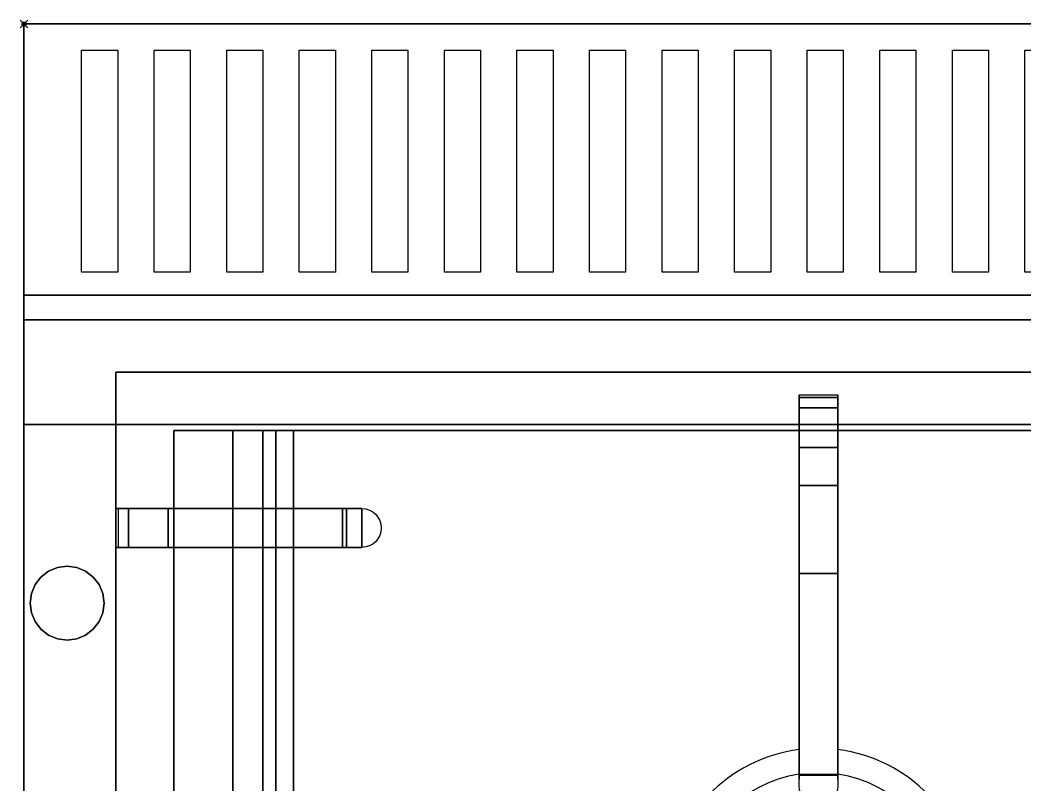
# Model space of a CAD drawing. Header units: millimetres. Extents: x -1 to 1223, y -741 to 23.
# Drawn here: x -1 to 257.9, y -196.1 to 1 of the extents above; entities that cross this region are included whole.
import ezdxf

# ---------------------------------------------------------------- set-up
doc = ezdxf.new("R2010")
doc.units = ezdxf.units.MM
doc.header["$PDMODE"] = 35
for name, color, linetype in [('PQ_200_2D', 1, 'Continuous'), ('PQ_200_3D', 1, 'Continuous'), ('PQ_204_2D', 7, 'Continuous'), ('PQ_204_3D', 7, 'Continuous'), ('PQ_INS_3D', 3, 'Continuous')]:
    doc.layers.add(name, color=color, linetype=linetype)

msp = doc.modelspace()

# ---------------------------------------------------------------- linework, layer by layer
at = {"layer": 'PQ_200_2D'}
msp.add_lwpolyline([(0, 0), (0, -730), (1200, -730), (1200, 0)], close=True, dxfattribs=at)
at = {"layer": 'PQ_200_3D'}
for points, invisible_edges in [([(0, -653.99, 812.4), (0, -727.47, 885.88), (0, -721.37, 900.61), (0, 0, 900.61)], 10), ([(0, 0, 900.61), (0, 0, 724.42), (0, -103.19, 724.42), (0, -653.99, 812.4)], 12), ([(0, 0, 900.61), (0, -19.93, 955.87), (0, 0, 957.79)], 1), ([(0, 0, 957.79), (136.3, -6.76, 957.66), (145.7, -6.76, 957.66), (300, 0, 957.79)], 7), ([(136.3, -6.76, 957.66), (0, 0, 957.79), (0, -4.98, 957.31)], 13), ([(154.99, -6.76, 957.66), (164.39, -6.76, 957.66), (300, 0, 957.79), (145.7, -6.76, 957.66)], 7), ([(173.68, -6.76, 957.66), (183.08, -6.76, 957.66), (300, 0, 957.79), (164.39, -6.76, 957.66)], 7), ([(192.38, -6.76, 957.66), (201.77, -6.76, 957.66), (300, 0, 957.79), (183.08, -6.76, 957.66)], 7), ([(300, 0, 957.79), (201.77, -6.76, 957.66), (211.07, -6.76, 957.66), (220.47, -6.76, 957.66)], 13), ([(229.76, -6.76, 957.66), (239.16, -6.76, 957.66), (300, 0, 957.79), (220.47, -6.76, 957.66)], 7), ([(248.45, -6.76, 957.66), (257.85, -6.76, 957.66), (300, 0, 957.79), (239.16, -6.76, 957.66)], 7), ([(267.15, -6.76, 957.66), (276.54, -6.76, 957.66), (300, 0, 957.79), (257.85, -6.76, 957.66)], 7), ([(0, -38.88, 949.4), (0, -19.93, 955.87), (0, 0, 900.61), (0, -55.83, 938.72)], 6), ([(0, -69.85, 914.9), (0, -69.85, 924.43), (0, -55.83, 938.72), (0, 0, 900.61)], 12), ([(0, -76.2, 900.61), (0, -76.2, 914.9), (0, -69.85, 914.9), (0, 0, 900.61)], 4), ([(70.92, -6.76, 957.66), (80.22, -6.76, 957.66), (0, -4.98, 957.31), (61.53, -6.76, 957.66)], 14), ([(0, -4.98, 957.31), (0, -6.23, 957.19), (33.54, -6.76, 957.66)], 14), ([(42.84, -6.76, 957.66), (52.23, -6.76, 957.66), (0, -4.98, 957.31), (33.54, -6.76, 957.66)], 7), ([(0, -4.98, 957.31), (52.23, -6.76, 957.66), (61.53, -6.76, 957.66)], 13), ([(127, -6.76, 957.66), (136.3, -6.76, 957.66), (0, -4.98, 957.31), (117.61, -6.76, 957.66)], 14), ([(89.62, -6.76, 957.66), (98.91, -6.76, 957.66), (0, -4.98, 957.31), (80.22, -6.76, 957.66)], 14), ([(108.31, -6.76, 957.66), (117.61, -6.76, 957.66), (0, -4.98, 957.31), (98.91, -6.76, 957.66)], 14), ([(14.85, -6.76, 957.66), (0, -6.23, 957.19), (0, -6.85, 957.13)], 13), ([(24.14, -6.76, 957.66), (33.54, -6.76, 957.66), (0, -6.23, 957.19), (14.85, -6.76, 957.66)], 7), ([(14.85, -7.42, 957.54), (14.85, -6.76, 957.66), (0, -6.85, 957.13)], 14), ([(0, -6.85, 957.13), (0, -7.48, 957.07), (14.85, -7.42, 957.54)], 14), ([(0, -7.48, 957.07), (14.85, -8.08, 957.42), (14.85, -7.42, 957.54)], 13), ([(14.85, -8.08, 957.42), (0, -7.48, 957.07), (0, -8.1, 957.01)], 13), ([(33.54, -27.82, 953.77), (33.54, -6.76, 957.66), (24.14, -6.76, 957.66), (24.14, -27.82, 953.77)], 10), ([(52.23, -27.82, 953.77), (52.23, -6.76, 957.66), (42.84, -6.76, 957.66), (42.84, -27.82, 953.77)], 10), ([(70.92, -27.82, 953.77), (70.92, -6.76, 957.66), (61.53, -6.76, 957.66), (61.53, -27.82, 953.77)], 10), ([(89.62, -27.82, 953.77), (89.62, -6.76, 957.66), (80.22, -6.76, 957.66), (80.22, -27.82, 953.77)], 10), ([(108.31, -27.82, 953.77), (108.31, -6.76, 957.66), (98.91, -6.76, 957.66), (98.91, -27.82, 953.77)], 10), ([(127, -27.82, 953.77), (127, -6.76, 957.66), (117.61, -6.76, 957.66), (117.61, -27.82, 953.77)], 10), ([(145.7, -27.82, 953.77), (145.7, -6.76, 957.66), (136.3, -6.76, 957.66), (136.3, -27.82, 953.77)], 10), ([(164.39, -27.82, 953.77), (164.39, -6.76, 957.66), (154.99, -6.76, 957.66), (154.99, -27.82, 953.77)], 10), ([(183.08, -27.82, 953.77), (183.08, -6.76, 957.66), (173.68, -6.76, 957.66), (173.68, -27.82, 953.77)], 10), ([(201.77, -27.82, 953.77), (201.77, -6.76, 957.66), (192.38, -6.76, 957.66), (192.38, -27.82, 953.77)], 10), ([(220.47, -27.82, 953.77), (220.47, -6.76, 957.66), (211.07, -6.76, 957.66), (211.07, -27.82, 953.77)], 10), ([(239.16, -27.82, 953.77), (239.16, -6.76, 957.66), (229.76, -6.76, 957.66), (229.76, -27.82, 953.77)], 10), ([(257.85, -27.82, 953.77), (257.85, -6.76, 957.66), (248.45, -6.76, 957.66), (248.45, -27.82, 953.77)], 10), ([(0, -8.1, 957.01), (14.85, -8.74, 957.3), (14.85, -8.08, 957.42)], 13), ([(14.85, -8.74, 957.3), (0, -8.1, 957.01), (0, -8.72, 956.95)], 13), ([(0, -9.34, 956.89), (14.85, -8.74, 957.3), (0, -8.72, 956.95)], 3), ([(14.85, -8.74, 957.3), (0, -9.34, 956.89), (14.85, -9.39, 957.17)], 3), ([(0, -9.34, 956.89), (0, -9.97, 956.83), (14.85, -9.39, 957.17)], 14), ([(0, -9.97, 956.83), (14.85, -10.05, 957.05), (14.85, -9.39, 957.17)], 13), ([(0, -10.59, 956.77), (14.85, -10.05, 957.05), (0, -9.97, 956.83)], 3), ([(14.85, -10.05, 957.05), (0, -10.59, 956.77), (14.85, -10.71, 956.93)], 3), ([(14.85, -10.71, 956.93), (0, -10.59, 956.77), (0, -11.21, 956.71)], 13), ([(0, -11.21, 956.71), (14.85, -11.37, 956.81), (14.85, -10.71, 956.93)], 13), ([(0, -11.84, 956.65), (14.85, -11.37, 956.81), (0, -11.21, 956.71)], 3), ([(14.85, -11.37, 956.81), (0, -11.84, 956.65), (14.85, -12.03, 956.69)], 3), ([(14.85, -12.03, 956.69), (0, -11.84, 956.65), (0, -12.46, 956.59)], 13), ([(0, -12.46, 956.59), (14.85, -12.68, 956.57), (14.85, -12.03, 956.69)], 13), ([(0, -13.08, 956.53), (14.85, -12.68, 956.57), (0, -12.46, 956.59)], 3), ([(14.85, -12.68, 956.57), (0, -13.08, 956.53), (14.85, -13.34, 956.44)], 3), ([(14.85, -13.34, 956.44), (0, -13.08, 956.53), (0, -13.7, 956.47)], 13), ([(0, -13.7, 956.47), (14.85, -14, 956.32), (14.85, -13.34, 956.44)], 13), ([(14.85, -14, 956.32), (0, -13.7, 956.47), (0, -14.33, 956.41)], 13), ([(0, -14.33, 956.41), (14.85, -14.66, 956.2), (14.85, -14, 956.32)], 13), ([(14.85, -14.66, 956.2), (0, -14.33, 956.41), (0, -14.95, 956.35)], 13), ([(0, -14.95, 956.35), (14.85, -15.32, 956.08), (14.85, -14.66, 956.2)], 13), ([(14.85, -15.32, 956.08), (0, -14.95, 956.35), (0, -15.57, 956.29)], 13), ([(0, -15.57, 956.29), (14.85, -15.98, 955.96), (14.85, -15.32, 956.08)], 13), ([(14.85, -15.98, 955.96), (0, -15.57, 956.29), (0, -16.2, 956.23)], 13), ([(0, -16.2, 956.23), (14.85, -16.63, 955.84), (14.85, -15.98, 955.96)], 13), ([(14.85, -16.63, 955.84), (0, -16.2, 956.23), (0, -16.82, 956.17)], 13), ([(0, -16.82, 956.17), (14.85, -17.29, 955.72), (14.85, -16.63, 955.84)], 13), ([(14.85, -17.29, 955.72), (0, -16.82, 956.17), (0, -17.44, 956.11)], 13), ([(14.85, -18.61, 955.47), (14.85, -17.29, 955.72), (0, -17.44, 956.11)], 14), ([(14.85, -18.61, 955.47), (0, -17.44, 956.11), (0, -18.69, 955.99)], 13), ([(14.85, -18.61, 955.47), (0, -18.69, 955.99), (0, -19.31, 955.93)], 13), ([(14.85, -18.61, 955.47), (0, -19.31, 955.93), (14.85, -19.27, 955.35)], 3), ([(0, -19.31, 955.93), (0, -19.93, 955.87), (14.85, -19.27, 955.35)], 14), ([(0, -19.93, 955.87), (14.85, -19.93, 955.23), (14.85, -19.27, 955.35)], 13), ([(14.85, -19.93, 955.23), (0, -19.93, 955.87), (0, -20.53, 955.67)], 13), ([(14.85, -19.93, 955.23), (0, -20.53, 955.67), (14.85, -20.58, 955.11)], 3), ([(0, -20.53, 955.67), (0, -21.12, 955.46), (14.85, -20.58, 955.11)], 14), ([(0, -21.12, 955.46), (14.85, -21.24, 954.99), (14.85, -20.58, 955.11)], 13), ([(0, -21.71, 955.26), (14.85, -21.24, 954.99), (0, -21.12, 955.46)], 3), ([(14.85, -21.24, 954.99), (0, -21.71, 955.26), (14.85, -21.9, 954.86)], 3), ([(14.85, -21.9, 954.86), (0, -21.71, 955.26), (0, -22.3, 955.06)], 13), ([(0, -22.3, 955.06), (14.85, -22.56, 954.74), (14.85, -21.9, 954.86)], 13), ([(14.85, -22.56, 954.74), (0, -22.3, 955.06), (0, -22.89, 954.86)], 13), ([(14.85, -22.56, 954.74), (0, -22.89, 954.86), (14.85, -23.22, 954.62)], 3), ([(0, -22.89, 954.86), (0, -23.49, 954.65), (14.85, -23.22, 954.62)], 14), ([(0, -23.49, 954.65), (14.85, -23.87, 954.5), (14.85, -23.22, 954.62)], 13), ([(14.85, -23.87, 954.5), (0, -23.49, 954.65), (0, -24.08, 954.45)], 13), ([(14.85, -24.53, 954.38), (14.85, -23.87, 954.5), (0, -24.08, 954.45)], 14), ([(14.85, -24.53, 954.38), (0, -24.08, 954.45), (0, -24.67, 954.25)], 13), ([(0, -24.67, 954.25), (14.85, -25.19, 954.26), (14.85, -24.53, 954.38)], 13), ([(14.85, -25.19, 954.26), (0, -24.67, 954.25), (0, -25.26, 954.05)], 13), ([(0, -25.26, 954.05), (14.85, -25.85, 954.13), (14.85, -25.19, 954.26)], 13), ([(14.85, -25.85, 954.13), (0, -25.26, 954.05), (0, -25.86, 953.85)], 13), ([(0, -25.86, 953.85), (14.85, -26.51, 954.01), (14.85, -25.85, 954.13)], 13), ([(14.85, -26.51, 954.01), (0, -25.86, 953.85), (0, -26.45, 953.64)], 13), ([(14.85, -27.17, 953.89), (14.85, -26.51, 954.01), (0, -26.45, 953.64)], 14), ([(0, -26.45, 953.64), (0, -27.04, 953.44), (14.85, -27.17, 953.89)], 14), ([(0, -27.04, 953.44), (14.85, -27.82, 953.77), (14.85, -27.17, 953.89)], 13), ([(14.85, -27.82, 953.77), (0, -27.04, 953.44), (0, -27.63, 953.24)], 13), ([(14.85, -27.82, 953.77), (0, -27.63, 953.24), (0, -28.22, 953.04)], 13), ([(14.85, -27.82, 953.77), (0, -28.22, 953.04), (14.85, -28.43, 953.49)], 3), ([(0, -28.82, 952.83), (14.85, -28.43, 953.49), (0, -28.22, 953.04)], 3), ([(14.85, -28.43, 953.49), (0, -28.82, 952.83), (14.85, -29.04, 953.21)], 3), ([(33.54, -47.27, 944.8), (33.54, -27.82, 953.77), (24.14, -27.82, 953.77), (24.14, -47.27, 944.8)], 10), ([(52.23, -47.27, 944.8), (52.23, -27.82, 953.77), (42.84, -27.82, 953.77), (42.84, -47.27, 944.8)], 10), ([(70.92, -47.27, 944.8), (70.92, -27.82, 953.77), (61.53, -27.82, 953.77), (61.53, -47.27, 944.8)], 10), ([(89.62, -47.27, 944.8), (89.62, -27.82, 953.77), (80.22, -27.82, 953.77), (80.22, -47.27, 944.8)], 10), ([(108.31, -47.27, 944.8), (108.31, -27.82, 953.77), (98.91, -27.82, 953.77), (98.91, -47.27, 944.8)], 10), ([(127, -47.27, 944.8), (127, -27.82, 953.77), (117.61, -27.82, 953.77), (117.61, -47.27, 944.8)], 10), ([(145.7, -47.27, 944.8), (145.7, -27.82, 953.77), (136.3, -27.82, 953.77), (136.3, -47.27, 944.8)], 10), ([(164.39, -47.27, 944.8), (164.39, -27.82, 953.77), (154.99, -27.82, 953.77), (154.99, -47.27, 944.8)], 10), ([(183.08, -47.27, 944.8), (183.08, -27.82, 953.77), (173.68, -27.82, 953.77), (173.68, -47.27, 944.8)], 10), ([(201.77, -47.27, 944.8), (201.77, -27.82, 953.77), (192.38, -27.82, 953.77), (192.38, -47.27, 944.8)], 10), ([(220.47, -47.27, 944.8), (220.47, -27.82, 953.77), (211.07, -27.82, 953.77), (211.07, -47.27, 944.8)], 10), ([(239.16, -47.27, 944.8), (239.16, -27.82, 953.77), (229.76, -27.82, 953.77), (229.76, -47.27, 944.8)], 10), ([(257.85, -47.27, 944.8), (257.85, -27.82, 953.77), (248.45, -27.82, 953.77), (248.45, -47.27, 944.8)], 10), ([(0, -28.82, 952.83), (0, -29.41, 952.63), (14.85, -29.04, 953.21)], 14), ([(0, -29.41, 952.63), (14.85, -29.65, 952.93), (14.85, -29.04, 953.21)], 13), ([(0, -30, 952.43), (14.85, -29.65, 952.93), (0, -29.41, 952.63)], 3), ([(14.85, -29.65, 952.93), (0, -30, 952.43), (14.85, -30.26, 952.65)], 3), ([(14.85, -30.26, 952.65), (0, -30, 952.43), (0, -30.59, 952.23)], 13), ([(0, -30.59, 952.23), (14.85, -30.86, 952.37), (14.85, -30.26, 952.65)], 13), ([(0, -31.19, 952.03), (14.85, -30.86, 952.37), (0, -30.59, 952.23)], 3), ([(14.85, -30.86, 952.37), (0, -31.19, 952.03), (14.85, -31.47, 952.09)], 3), ([(14.85, -31.47, 952.09), (0, -31.19, 952.03), (0, -31.78, 951.82)], 13), ([(0, -31.78, 951.82), (14.85, -32.08, 951.81), (14.85, -31.47, 952.09)], 13), ([(14.85, -32.08, 951.81), (0, -31.78, 951.82), (0, -32.37, 951.62)], 13), ([(0, -32.37, 951.62), (14.85, -32.69, 951.53), (14.85, -32.08, 951.81)], 13), ([(14.85, -32.69, 951.53), (0, -32.37, 951.62), (0, -32.96, 951.42)], 13), ([(14.85, -33.29, 951.25), (14.85, -32.69, 951.53), (0, -32.96, 951.42)], 14), ([(14.85, -33.29, 951.25), (0, -32.96, 951.42), (0, -33.55, 951.22)], 13), ([(14.85, -33.9, 950.97), (14.85, -33.29, 951.25), (0, -33.55, 951.22)], 14), ([(14.85, -33.9, 950.97), (0, -33.55, 951.22), (0, -34.15, 951.01)], 13), ([(0, -34.15, 951.01), (14.85, -34.51, 950.69), (14.85, -33.9, 950.97)], 13), ([(14.85, -34.51, 950.69), (0, -34.15, 951.01), (0, -34.74, 950.81)], 13), ([(0, -34.74, 950.81), (14.85, -35.12, 950.41), (14.85, -34.51, 950.69)], 13), ([(14.85, -35.12, 950.41), (0, -34.74, 950.81), (0, -35.33, 950.61)], 13), ([(0, -35.33, 950.61), (14.85, -36.33, 949.85), (14.85, -35.12, 950.41)], 13), ([(14.85, -36.33, 949.85), (0, -35.33, 950.61), (0, -36.52, 950.21)], 13), ([(0, -37.7, 949.8), (14.85, -36.33, 949.85), (0, -36.52, 950.21)], 3), ([(14.85, -36.33, 949.85), (0, -37.7, 949.8), (14.85, -37.55, 949.29)], 3), ([(14.85, -37.55, 949.29), (0, -37.7, 949.8), (0, -38.29, 949.6)], 13), ([(14.85, -37.55, 949.29), (0, -38.29, 949.6), (14.85, -38.16, 949)], 3), ([(0, -38.29, 949.6), (0, -38.88, 949.4), (14.85, -38.16, 949)], 14), ([(0, -38.88, 949.4), (14.85, -38.77, 948.72), (14.85, -38.16, 949)], 13), ([(0, -39.41, 949.06), (14.85, -38.77, 948.72), (0, -38.88, 949.4)], 3), ([(14.85, -38.77, 948.72), (0, -39.41, 949.06), (14.85, -39.37, 948.44)], 3), ([(0, -39.94, 948.73), (14.85, -39.98, 948.16), (14.85, -39.37, 948.44)], 13), ([(14.85, -39.37, 948.44), (0, -39.41, 949.06), (0, -39.94, 948.73)], 13), ([(14.85, -39.98, 948.16), (0, -39.94, 948.73), (0, -40.47, 948.4)], 13), ([(14.85, -40.59, 947.88), (14.85, -39.98, 948.16), (0, -40.47, 948.4)], 14), ([(0, -41, 948.06), (14.85, -40.59, 947.88), (0, -40.47, 948.4)], 3), ([(0, -41, 948.06), (14.85, -41.2, 947.6), (14.85, -40.59, 947.88)], 13), ([(14.85, -41.2, 947.6), (0, -41, 948.06), (0, -41.53, 947.73)], 13), ([(0, -41.53, 947.73), (14.85, -41.8, 947.32), (14.85, -41.2, 947.6)], 13), ([(14.85, -41.8, 947.32), (0, -41.53, 947.73), (0, -42.06, 947.4)], 13), ([(0, -42.06, 947.4), (14.85, -42.41, 947.04), (14.85, -41.8, 947.32)], 13), ([(14.85, -42.41, 947.04), (0, -42.06, 947.4), (0, -42.59, 947.06)], 13), ([(14.85, -43.02, 946.76), (14.85, -42.41, 947.04), (0, -42.59, 947.06)], 14), ([(0, -42.59, 947.06), (0, -43.12, 946.73), (14.85, -43.02, 946.76)], 14), ([(0, -43.12, 946.73), (14.85, -43.63, 946.48), (14.85, -43.02, 946.76)], 13), ([(14.85, -43.63, 946.48), (0, -43.12, 946.73), (0, -43.65, 946.4)], 13), ([(0, -43.65, 946.4), (14.85, -44.24, 946.2), (14.85, -43.63, 946.48)], 13), ([(14.85, -44.24, 946.2), (0, -43.65, 946.4), (0, -44.18, 946.06)], 13), ([(0, -44.18, 946.06), (14.85, -44.84, 945.92), (14.85, -44.24, 946.2)], 13), ([(14.85, -44.84, 945.92), (0, -44.18, 946.06), (0, -44.71, 945.73)], 13), ([(14.85, -44.84, 945.92), (0, -44.71, 945.73), (0, -45.24, 945.39)], 13), ([(0, -45.24, 945.39), (14.85, -45.45, 945.64), (14.85, -44.84, 945.92)], 13), ([(0, -45.77, 945.06), (14.85, -45.45, 945.64), (0, -45.24, 945.39)], 3), ([(14.85, -45.45, 945.64), (0, -45.77, 945.06), (14.85, -46.06, 945.36)], 3), ([(14.85, -46.06, 945.36), (0, -45.77, 945.06), (0, -46.3, 944.73)], 13), ([(0, -46.3, 944.73), (14.85, -46.67, 945.08), (14.85, -46.06, 945.36)], 13), ([(0, -46.83, 944.39), (14.85, -46.67, 945.08), (0, -46.3, 944.73)], 3), ([(14.85, -46.67, 945.08), (0, -46.83, 944.39), (14.85, -47.27, 944.8)], 3), ([(14.85, -47.27, 944.8), (0, -46.83, 944.39), (0, -47.36, 944.06)], 13), ([(14.85, -47.79, 944.38), (14.85, -47.27, 944.8), (0, -47.36, 944.06)], 14), ([(0, -47.89, 943.73), (14.85, -47.79, 944.38), (0, -47.36, 944.06)], 3), ([(14.85, -47.79, 944.38), (0, -47.89, 943.73), (14.85, -48.31, 943.96)], 3), ([(14.85, -48.31, 943.96), (0, -47.89, 943.73), (0, -48.42, 943.39)], 13), ([(0, -48.42, 943.39), (14.85, -48.83, 943.54), (14.85, -48.31, 943.96)], 13), ([(0, -48.95, 943.06), (14.85, -48.83, 943.54), (0, -48.42, 943.39)], 3), ([(14.85, -48.83, 943.54), (0, -48.95, 943.06), (14.85, -49.35, 943.11)], 3), ([(14.85, -49.35, 943.11), (0, -48.95, 943.06), (0, -49.48, 942.73)], 13), ([(33.54, -63.91, 931.31), (33.54, -47.27, 944.8), (24.14, -47.27, 944.8), (24.14, -63.91, 931.31)], 10), ([(52.23, -63.91, 931.31), (52.23, -47.27, 944.8), (42.84, -47.27, 944.8), (42.84, -63.91, 931.31)], 10), ([(70.92, -63.91, 931.31), (70.92, -47.27, 944.8), (61.53, -47.27, 944.8), (61.53, -63.91, 931.31)], 10), ([(89.62, -63.91, 931.31), (89.62, -47.27, 944.8), (80.22, -47.27, 944.8), (80.22, -63.91, 931.31)], 10), ([(108.31, -63.91, 931.31), (108.31, -47.27, 944.8), (98.91, -47.27, 944.8), (98.91, -63.91, 931.31)], 10), ([(127, -63.91, 931.31), (127, -47.27, 944.8), (117.61, -47.27, 944.8), (117.61, -63.91, 931.31)], 10), ([(145.7, -63.91, 931.31), (145.7, -47.27, 944.8), (136.3, -47.27, 944.8), (136.3, -63.91, 931.31)], 10), ([(164.39, -63.91, 931.31), (164.39, -47.27, 944.8), (154.99, -47.27, 944.8), (154.99, -63.91, 931.31)], 10), ([(183.08, -63.91, 931.31), (183.08, -47.27, 944.8), (173.68, -47.27, 944.8), (173.68, -63.91, 931.31)], 10), ([(201.77, -63.91, 931.31), (201.77, -47.27, 944.8), (192.38, -47.27, 944.8), (192.38, -63.91, 931.31)], 10), ([(220.47, -63.91, 931.31), (220.47, -47.27, 944.8), (211.07, -47.27, 944.8), (211.07, -63.91, 931.31)], 10), ([(239.16, -63.91, 931.31), (239.16, -47.27, 944.8), (229.76, -47.27, 944.8), (229.76, -63.91, 931.31)], 10), ([(257.85, -63.91, 931.31), (257.85, -47.27, 944.8), (248.45, -47.27, 944.8), (248.45, -63.91, 931.31)], 10), ([(0, -49.48, 942.73), (14.85, -49.87, 942.69), (14.85, -49.35, 943.11)], 13), ([(14.85, -49.87, 942.69), (0, -49.48, 942.73), (0, -50, 942.39)], 13), ([(0, -50, 942.39), (14.85, -50.39, 942.27), (14.85, -49.87, 942.69)], 13), ([(14.85, -50.39, 942.27), (0, -50, 942.39), (0, -50.53, 942.06)], 13), ([(0, -50.53, 942.06), (14.85, -50.91, 941.85), (14.85, -50.39, 942.27)], 13), ([(14.85, -50.91, 941.85), (0, -50.53, 942.06), (0, -51.06, 941.73)], 13), ([(0, -51.06, 941.73), (14.85, -51.43, 941.43), (14.85, -50.91, 941.85)], 13), ([(14.85, -51.43, 941.43), (0, -51.06, 941.73), (0, -51.59, 941.39)], 13), ([(0, -51.59, 941.39), (14.85, -51.95, 941.01), (14.85, -51.43, 941.43)], 13), ([(14.85, -51.95, 941.01), (0, -51.59, 941.39), (0, -52.12, 941.06)], 13), ([(0, -52.12, 941.06), (14.85, -52.47, 940.58), (14.85, -51.95, 941.01)], 13), ([(14.85, -52.47, 940.58), (0, -52.12, 941.06), (0, -52.65, 940.72)], 13), ([(0, -53.71, 940.06), (14.85, -52.47, 940.58), (0, -52.65, 940.72)], 3), ([(14.85, -52.47, 940.58), (0, -53.71, 940.06), (14.85, -53.51, 939.74)], 3), ([(14.85, -53.51, 939.74), (0, -54.24, 939.72), (14.85, -54.03, 939.32)], 3), ([(0, -54.24, 939.72), (14.85, -53.51, 939.74), (0, -53.71, 940.06)], 3), ([(0, -54.24, 939.72), (0, -54.77, 939.39), (14.85, -54.03, 939.32)], 14), ([(0, -54.77, 939.39), (14.85, -54.55, 938.9), (14.85, -54.03, 939.32)], 13), ([(14.85, -54.55, 938.9), (0, -54.77, 939.39), (0, -55.3, 939.06)], 13), ([(14.85, -54.55, 938.9), (0, -55.3, 939.06), (14.85, -55.07, 938.48)], 3), ([(0, -55.83, 938.72), (14.85, -55.07, 938.48), (0, -55.3, 939.06)], 3), ([(0, -55.83, 938.72), (14.85, -55.59, 938.05), (14.85, -55.07, 938.48)], 13), ([(14.85, -55.59, 938.05), (0, -56.27, 938.28), (14.85, -56.11, 937.63)], 3), ([(14.85, -55.59, 938.05), (0, -55.83, 938.72), (0, -56.27, 938.28)], 13), ([(0, -56.71, 937.83), (14.85, -56.63, 937.21), (14.85, -56.11, 937.63)], 13), ([(0, -56.71, 937.83), (14.85, -56.11, 937.63), (0, -56.27, 938.28)], 3), ([(14.85, -57.15, 936.79), (14.85, -56.63, 937.21), (0, -57.14, 937.38)], 14), ([(14.85, -56.63, 937.21), (0, -56.71, 937.83), (0, -57.14, 937.38)], 13), ([(14.85, -57.15, 936.79), (0, -57.14, 937.38), (0, -57.58, 936.94)], 13), ([(0, -57.58, 936.94), (14.85, -57.67, 936.37), (14.85, -57.15, 936.79)], 13), ([(14.85, -57.67, 936.37), (0, -57.58, 936.94), (0, -58.02, 936.49)], 13), ([(0, -58.02, 936.49), (14.85, -58.19, 935.95), (14.85, -57.67, 936.37)], 13), ([(14.85, -58.19, 935.95), (0, -58.02, 936.49), (0, -58.46, 936.04)], 13), ([(0, -58.46, 936.04), (14.85, -58.71, 935.52), (14.85, -58.19, 935.95)], 13), ([(14.85, -58.71, 935.52), (0, -58.46, 936.04), (0, -58.9, 935.6)], 13), ([(14.85, -59.23, 935.1), (14.85, -58.71, 935.52), (0, -58.9, 935.6)], 14), ([(0, -58.9, 935.6), (0, -59.33, 935.15), (14.85, -59.23, 935.1)], 14), ([(0, -59.33, 935.15), (14.85, -59.75, 934.68), (14.85, -59.23, 935.1)], 13), ([(14.85, -59.75, 934.68), (0, -59.33, 935.15), (0, -59.77, 934.7)], 13), ([(14.85, -60.27, 934.26), (14.85, -59.75, 934.68), (0, -59.77, 934.7)], 14), ([(0, -59.77, 934.7), (0, -60.21, 934.26), (14.85, -60.27, 934.26)], 14), ([(0, -60.65, 933.81), (14.85, -60.27, 934.26), (0, -60.21, 934.26)], 3), ([(14.85, -60.27, 934.26), (0, -60.65, 933.81), (14.85, -60.79, 933.84)], 3), ([(0, -60.65, 933.81), (0, -61.09, 933.36), (14.85, -60.79, 933.84)], 14), ([(0, -61.09, 933.36), (14.85, -61.31, 933.42), (14.85, -60.79, 933.84)], 13), ([(0, -61.53, 932.91), (14.85, -61.31, 933.42), (0, -61.09, 933.36)], 3), ([(14.85, -61.31, 933.42), (0, -61.53, 932.91), (14.85, -61.83, 933)], 3), ([(14.85, -61.83, 933), (0, -61.53, 932.91), (0, -61.96, 932.47)], 13), ([(14.85, -62.35, 932.57), (14.85, -61.83, 933), (0, -61.96, 932.47)], 14), ([(0, -62.4, 932.02), (14.85, -62.35, 932.57), (0, -61.96, 932.47)], 3), ([(14.85, -62.35, 932.57), (0, -62.4, 932.02), (14.85, -62.87, 932.15)], 3), ([(0, -62.84, 931.57), (14.85, -62.87, 932.15), (0, -62.4, 932.02)], 3), ([(0, -63.28, 931.13), (14.85, -63.39, 931.73), (0, -62.84, 931.57)], 3), ([(0, -62.84, 931.57), (14.85, -63.39, 931.73), (14.85, -62.87, 932.15)], 13), ([(14.85, -63.39, 931.73), (0, -63.28, 931.13), (14.85, -63.91, 931.31)], 3), ([(14.85, -63.91, 931.31), (0, -63.28, 931.13), (0, -63.72, 930.68)], 13), ([(0, -63.72, 930.68), (0, -64.59, 929.79), (24.14, -63.91, 931.31)], 14), ([(14.85, -63.91, 931.31), (0, -63.72, 930.68), (24.14, -63.91, 931.31)], 3), ([(98.91, -63.91, 931.31), (0, -64.59, 929.79), (0, -66.34, 928)], 13), ([(0, -66.34, 928), (211.07, -63.91, 931.31), (201.77, -63.91, 931.31), (192.38, -63.91, 931.31)], 13), ([(0, -66.34, 928), (192.38, -63.91, 931.31), (183.08, -63.91, 931.31), (173.68, -63.91, 931.31)], 13), ([(0, -66.34, 928), (173.68, -63.91, 931.31), (164.39, -63.91, 931.31), (154.99, -63.91, 931.31)], 13), ([(0, -69.85, 924.43), (267.15, -63.91, 931.31), (257.85, -63.91, 931.31), (248.45, -63.91, 931.31)], 13), ([(220.47, -63.91, 931.31), (211.07, -63.91, 931.31), (0, -66.34, 928), (229.76, -63.91, 931.31)], 7), ([(0, -66.34, 928), (239.16, -63.91, 931.31), (229.76, -63.91, 931.31)], 15), ([(0, -69.85, 924.43), (248.45, -63.91, 931.31), (239.16, -63.91, 931.31)], 13), ([(276.54, -63.91, 931.31), (267.15, -63.91, 931.31), (0, -69.85, 924.43), (285.84, -63.91, 931.31)], 7), ([(0, -66.34, 928), (154.99, -63.91, 931.31), (145.7, -63.91, 931.31), (136.3, -63.91, 931.31)], 13), ([(0, -64.59, 929.79), (61.53, -63.91, 931.31), (52.23, -63.91, 931.31), (42.84, -63.91, 931.31)], 13), ([(0, -69.85, 924.43), (239.16, -63.91, 931.31), (0, -66.34, 928)], 3), ([(33.54, -63.91, 931.31), (24.14, -63.91, 931.31), (0, -64.59, 929.79), (42.84, -63.91, 931.31)], 7), ([(70.92, -63.91, 931.31), (61.53, -63.91, 931.31), (0, -64.59, 929.79), (80.22, -63.91, 931.31)], 7), ([(117.61, -63.91, 931.31), (108.31, -63.91, 931.31), (0, -66.34, 928), (127, -63.91, 931.31)], 14), ([(98.91, -63.91, 931.31), (0, -66.34, 928), (108.31, -63.91, 931.31)], 15), ([(89.62, -63.91, 931.31), (80.22, -63.91, 931.31), (0, -64.59, 929.79), (98.91, -63.91, 931.31)], 7), ([(0, -66.34, 928), (136.3, -63.91, 931.31), (127, -63.91, 931.31)], 13), ([(304.53, -63.91, 931.31), (0, -69.85, 924.43), (600, -69.85, 924.43), (313.93, -63.91, 931.31)], 13), ([(295.24, -63.91, 931.31), (285.84, -63.91, 931.31), (0, -69.85, 924.43), (304.53, -63.91, 931.31)], 7), ([(0, -652.32, 662.24), (0, -653.99, 812.4), (0, -103.19, 724.42), (0, -652.22, 661.47)], 7), ([(0, -103.19, 649.81), (0, -652.22, 649.81), (0, -652.22, 661.47), (0, -103.19, 724.42)], 4)]:
    msp.add_3dface(points, dxfattribs=dict(at, invisible_edges=invisible_edges))
for points in [[(1200, -721.37, 900.61), (1200, 0, 900.61), (0, 0, 900.61), (0, -721.37, 900.61)], [(0, 0, 724.42), (1200, 0, 724.42), (1200, -103.19, 724.42), (0, -103.19, 724.42)], [(1200, 0, 900.61), (1200, 0, 724.42), (0, 0, 724.42), (0, 0, 900.61)], [(1200, 0, 900.61), (0, 0, 900.61), (0, 0, 957.79), (1200, 0, 957.79)], [(1200, -76.2, 900.61), (0, -76.2, 900.61), (0, 0, 900.61), (1200, 0, 900.61)], [(1200, -69.85, 924.43), (0, -69.85, 924.43), (0, -69.85, 914.9), (1200, -69.85, 914.9)], [(1200, -76.2, 914.9), (1200, -69.85, 914.9), (0, -69.85, 914.9), (0, -76.2, 914.9)], [(1200, -76.2, 914.9), (0, -76.2, 914.9), (0, -76.2, 900.61), (1200, -76.2, 900.61)], [(0, -103.19, 649.81), (1200, -103.19, 649.81), (1200, -652.22, 649.81), (0, -652.22, 649.81)], [(0, -103.19, 724.42), (1200, -103.19, 724.42), (1200, -103.19, 649.81), (0, -103.19, 649.81)]]:
    msp.add_3dface(points, dxfattribs=at)
at = {"layer": 'PQ_204_2D'}
for p, q in [((1200, -69.85), (0, -69.85)), ((0, -76.2), (1200, -76.2)), ((69.44, -104.7), (69.44, -124.85)), ((38.64, -222.35), (38.64, -134.85)), ((69.44, -134.85), (69.44, -222.35))]:
    msp.add_line(p, q, dxfattribs=at)
for points in [[(24.14, -6.76), (24.14, -63.91), (14.85, -63.91), (14.85, -6.76)], [(42.84, -6.76), (42.84, -63.91), (33.54, -63.91), (33.54, -6.76)], [(61.53, -6.76), (61.53, -63.91), (52.23, -63.91), (52.23, -6.76)], [(80.22, -6.76), (80.22, -63.91), (70.92, -63.91), (70.92, -6.76)], [(98.91, -6.76), (98.91, -63.91), (89.62, -63.91), (89.62, -6.76)], [(117.61, -6.76), (117.61, -63.91), (108.31, -63.91), (108.31, -6.76)], [(136.3, -6.76), (136.3, -63.91), (127, -63.91), (127, -6.76)], [(154.99, -6.76), (154.99, -63.91), (145.7, -63.91), (145.7, -6.76)], [(173.68, -6.76), (173.68, -63.91), (164.39, -63.91), (164.39, -6.76)], [(192.38, -6.76), (192.38, -63.91), (183.08, -63.91), (183.08, -6.76)], [(211.07, -6.76), (211.07, -63.91), (201.77, -63.91), (201.77, -6.76)], [(229.76, -6.76), (229.76, -63.91), (220.47, -63.91), (220.47, -6.76)], [(248.45, -6.76), (248.45, -63.91), (239.16, -63.91), (239.16, -6.76)], [(23.64, -364.05), (23.64, -89.7), (385.77, -89.7), (385.77, -364.05)]]:
    msp.add_lwpolyline(points, close=True, dxfattribs=at)
msp.add_lwpolyline([(209.7, -95.57), (209.7, -196.29, -1), (199.7, -196.29), (199.7, -95.57)], format="xyb", close=True, dxfattribs=at)
for points in [[(38.64, -124.85), (38.64, -104.7), (199.7, -104.7)], [(209.7, -104.7), (370.77, -104.7), (370.77, -124.85)]]:
    msp.add_lwpolyline(points, dxfattribs=at)
msp.add_lwpolyline([(23.64, -124.85), (87.05, -124.85, -1), (87.05, -134.85), (23.64, -134.85)], format="xyb", dxfattribs=at)
for radius, start, end in [(39.38, 97.2954, 174.6402), (39.38, 5.3598, 82.7046), (33.13, 98.6816, 173.625), (33.13, 6.375, 81.3184)]:
    msp.add_arc((204.7, -226.03), radius, start, end, dxfattribs=at)
at = {"layer": 'PQ_204_3D'}
for points, invisible_edges in [([(23.64, -364.05, 905.64), (38.64, -349.05, 905.64), (38.64, -104.7, 905.64), (23.64, -89.7, 905.64)], 5), ([(23.64, -89.7, 905.64), (38.64, -104.7, 905.64), (370.77, -104.7, 905.64), (385.77, -89.7, 905.64)], 5), ([(199.7, -95.58, 913.7), (199.7, -96.2, 905.64), (199.7, -118.91, 905.64), (199.7, -122.86, 911.68)], 8), ([(199.7, -96.49, 921.73), (199.7, -95.58, 913.7), (199.7, -122.86, 911.68), (199.7, -109.1, 934.21)], 14), ([(199.7, -95.58, 913.7), (209.7, -95.58, 913.7), (209.7, -96.2, 905.64), (199.7, -96.2, 905.64)], 1), ([(209.7, -95.58, 913.7), (199.7, -95.58, 913.7), (199.7, -96.49, 921.73), (209.7, -96.49, 921.73)], 5), ([(209.7, -95.58, 913.7), (209.7, -96.49, 921.73), (209.7, -122.86, 911.68), (209.7, -118.91, 905.64)], 10), ([(209.7, -96.2, 905.64), (209.7, -95.58, 913.7), (209.7, -118.91, 905.64)], 2), ([(199.7, -109.1, 934.21), (199.7, -98.89, 929.45), (199.7, -96.49, 921.73)], 12), ([(199.7, -98.89, 929.45), (209.7, -98.89, 929.45), (209.7, -96.49, 921.73), (199.7, -96.49, 921.73)], 4), ([(209.7, -96.49, 921.73), (209.7, -98.89, 929.45), (209.7, -109.1, 934.21), (209.7, -122.86, 911.68)], 12), ([(38.64, -104.7, 900.64), (38.64, -104.7, 905.64), (53.79, -104.7, 905.64), (61.51, -104.7, 903.57)], 12), ([(38.64, -104.7, 900.64), (61.51, -104.7, 903.57), (62.33, -104.7, 903.26)], 13), ([(38.64, -104.7, 900.64), (62.33, -104.7, 903.26), (63.2, -104.7, 903.15), (370.77, -104.7, 900.64)], 5), ([(57.77, -104.7, 905.03), (61.51, -104.7, 903.57), (53.79, -104.7, 905.64)], 2), ([(57.77, -104.7, 905.03), (53.79, -104.7, 905.64), (53.79, -349.05, 905.64), (57.77, -349.05, 905.03)], 8), ([(57.77, -349.05, 905.03), (61.51, -349.05, 903.57), (61.51, -104.7, 903.57), (57.77, -104.7, 905.03)], 8), ([(61.51, -349.05, 903.57), (62.33, -349.05, 903.26), (62.33, -104.7, 903.26), (61.51, -104.7, 903.57)], 2), ([(63.2, -104.7, 903.15), (62.33, -104.7, 903.26), (62.33, -349.05, 903.26), (63.2, -349.05, 903.15)], 10), ([(346.21, -104.7, 903.15), (63.2, -104.7, 903.15), (64.07, -104.7, 903.26), (345.34, -104.7, 903.26)], 5), ([(346.21, -104.7, 903.15), (347.08, -104.7, 903.26), (370.77, -104.7, 900.64), (63.2, -104.7, 903.15)], 14), ([(63.2, -349.05, 903.15), (64.07, -349.05, 903.26), (64.07, -104.7, 903.26), (63.2, -104.7, 903.15)], 10), ([(69.44, -104.7, 904.32), (339.97, -104.7, 904.32), (345.34, -104.7, 903.26), (64.07, -104.7, 903.26)], 14), ([(64.07, -104.7, 903.26), (64.89, -104.7, 903.57), (69.44, -104.7, 904.32)], 14), ([(64.07, -349.05, 903.26), (64.89, -349.05, 903.57), (64.89, -104.7, 903.57), (64.07, -104.7, 903.26)], 8), ([(67.88, -104.7, 904.39), (69.44, -104.7, 904.32), (64.89, -104.7, 903.57), (66.34, -104.7, 904.14)], 2), ([(66.34, -104.7, 904.14), (64.89, -104.7, 903.57), (64.89, -349.05, 903.57), (66.34, -349.05, 904.14)], 8), ([(67.88, -104.7, 904.39), (66.34, -104.7, 904.14), (66.34, -349.05, 904.14), (67.88, -349.05, 904.39)], 10), ([(69.44, -104.7, 904.32), (67.88, -104.7, 904.39), (67.88, -349.05, 904.39), (69.44, -349.05, 904.32)], 2), ([(199.7, -109.1, 934.21), (199.7, -122.86, 911.68), (199.7, -128.19, 916.53)], 13), ([(199.7, -109.1, 934.21), (199.7, -134.58, 919.88), (199.7, -141.6, 921.52)], 13), ([(199.7, -141.6, 921.52), (199.7, -193.52, 931.83), (199.7, -193.35, 934.21), (199.7, -109.1, 934.21)], 10), ([(199.7, -134.58, 919.88), (199.7, -109.1, 934.21), (199.7, -128.19, 916.53)], 3), ([(209.7, -134.58, 919.88), (209.7, -128.19, 916.53), (209.7, -109.1, 934.21)], 14), ([(209.7, -141.6, 921.52), (209.7, -134.58, 919.88), (209.7, -109.1, 934.21), (209.7, -193.35, 934.21)], 10), ([(209.7, -109.1, 934.21), (209.7, -128.19, 916.53), (209.7, -122.86, 911.68)], 13), ([(209.7, -122.86, 911.68), (199.7, -122.86, 911.68), (199.7, -118.91, 905.64), (209.7, -118.91, 905.64)], 1), ([(199.7, -122.86, 911.68), (209.7, -122.86, 911.68), (209.7, -128.19, 916.53), (199.7, -128.19, 916.53)], 5), ([(23.64, -124.85, 913.7), (24.55, -124.85, 921.73), (53.79, -124.85, 905.64), (24.26, -124.85, 905.64)], 2), ([(23.64, -134.85, 913.7), (23.64, -124.85, 913.7), (24.26, -124.85, 905.64), (24.26, -134.85, 905.64)], 1), ([(23.64, -124.85, 913.7), (23.64, -134.85, 913.7), (24.55, -134.85, 921.73), (24.55, -124.85, 921.73)], 5), ([(24.55, -124.85, 921.73), (26.95, -124.85, 929.45), (37.17, -124.85, 934.21), (53.79, -124.85, 905.64)], 12), ([(26.95, -134.85, 929.45), (26.95, -124.85, 929.45), (24.55, -124.85, 921.73), (24.55, -134.85, 921.73)], 4), ([(67.3, -124.85, 913.52), (53.79, -124.85, 905.64), (37.17, -124.85, 934.21), (83.06, -124.85, 934.21)], 10), ([(53.79, -134.85, 905.64), (53.79, -124.85, 905.64), (67.3, -124.85, 913.52), (67.3, -134.85, 913.52)], 4), ([(83.06, -124.85, 934.21), (84.3, -124.85, 921.18), (82.02, -124.85, 918.8), (67.3, -124.85, 913.52)], 9), ([(82.02, -124.85, 918.8), (82.02, -134.85, 918.8), (67.3, -134.85, 913.52), (67.3, -124.85, 913.52)], 4), ([(84.3, -124.85, 921.18), (84.3, -134.85, 921.18), (82.02, -134.85, 918.8), (82.02, -124.85, 918.8)], 1), ([(83.06, -124.85, 934.21), (84.05, -124.85, 934.09), (87.05, -124.85, 930.5), (86.89, -124.85, 927.2)], 10), ([(83.06, -124.85, 934.21), (86.89, -124.85, 927.2), (85.95, -124.85, 924.04), (84.3, -124.85, 921.18)], 9), ([(84.05, -134.85, 934.09), (84.05, -124.85, 934.09), (83.06, -124.85, 934.21), (83.06, -134.85, 934.21)], 1), ([(84.97, -124.85, 933.72), (85.78, -124.85, 933.14), (87.05, -124.85, 930.5), (84.05, -124.85, 934.09)], 6), ([(84.97, -134.85, 933.72), (84.97, -124.85, 933.72), (84.05, -124.85, 934.09), (84.05, -134.85, 934.09)], 5), ([(84.3, -134.85, 921.18), (84.3, -124.85, 921.18), (85.95, -124.85, 924.04), (85.95, -134.85, 924.04)], 5), ([(84.97, -124.85, 933.72), (84.97, -134.85, 933.72), (85.78, -134.85, 933.14), (85.78, -124.85, 933.14)], 5), ([(86.42, -124.85, 932.37), (86.85, -124.85, 931.47), (87.05, -124.85, 930.5), (85.78, -124.85, 933.14)], 4), ([(86.42, -134.85, 932.37), (86.42, -124.85, 932.37), (85.78, -124.85, 933.14), (85.78, -134.85, 933.14)], 5), ([(86.89, -124.85, 927.2), (86.89, -134.85, 927.2), (85.95, -134.85, 924.04), (85.95, -124.85, 924.04)], 5), ([(86.85, -134.85, 931.47), (86.85, -124.85, 931.47), (86.42, -124.85, 932.37), (86.42, -134.85, 932.37)], 5), ([(86.85, -124.85, 931.47), (86.85, -134.85, 931.47), (87.05, -134.85, 930.5), (87.05, -124.85, 930.5)], 1), ([(86.89, -134.85, 927.2), (86.89, -124.85, 927.2), (87.05, -124.85, 930.5), (87.05, -134.85, 930.5)], 1), ([(209.7, -134.58, 919.88), (199.7, -134.58, 919.88), (199.7, -128.19, 916.53), (209.7, -128.19, 916.53)], 5), ([(209.7, -141.6, 921.52), (199.7, -141.6, 921.52), (199.7, -134.58, 919.88), (209.7, -134.58, 919.88)], 4), ([(53.79, -134.85, 905.64), (24.55, -134.85, 921.73), (23.64, -134.85, 913.7), (24.26, -134.85, 905.64)], 1), ([(37.17, -134.85, 934.21), (26.95, -134.85, 929.45), (24.55, -134.85, 921.73), (53.79, -134.85, 905.64)], 12), ([(37.17, -134.85, 934.21), (53.79, -134.85, 905.64), (67.3, -134.85, 913.52), (83.06, -134.85, 934.21)], 5), ([(82.02, -134.85, 918.8), (84.3, -134.85, 921.18), (83.06, -134.85, 934.21), (67.3, -134.85, 913.52)], 6), ([(84.05, -134.85, 934.09), (83.06, -134.85, 934.21), (87.05, -134.85, 930.5), (84.97, -134.85, 933.72)], 6), ([(83.06, -134.85, 934.21), (85.95, -134.85, 924.04), (86.89, -134.85, 927.2), (87.05, -134.85, 930.5)], 9), ([(84.3, -134.85, 921.18), (85.95, -134.85, 924.04), (83.06, -134.85, 934.21)], 14), ([(85.78, -134.85, 933.14), (84.97, -134.85, 933.72), (87.05, -134.85, 930.5), (86.42, -134.85, 932.37)], 6), ([(86.85, -134.85, 931.47), (86.42, -134.85, 932.37), (87.05, -134.85, 930.5)], 2), ([(17.85, -142.49, 626), (6.35, -157.47, 626), (6.35, -140.98, 626), (11.11, -139.7, 626)], 15), ([(6.35, -140.98, 626), (8.65, -140.02, 626), (11.11, -139.7, 626)], 12), ([(11.11, -139.7, 626), (8.65, -140.02, 626), (8.65, -140.02, 649.81), (11.11, -139.7, 649.81)], 2), ([(17.85, -142.49, 626), (11.11, -139.7, 626), (13.58, -140.02, 626), (15.87, -140.98, 626)], 1), ([(11.11, -139.7, 649.81), (13.58, -140.02, 649.81), (13.58, -140.02, 626), (11.11, -139.7, 626)], 2), ([(4.38, -142.49, 626), (6.35, -140.98, 626), (6.35, -157.47, 626), (1.91, -146.76, 626)], 14), ([(6.35, -140.98, 626), (4.38, -142.49, 626), (4.38, -142.49, 649.81), (6.35, -140.98, 649.81)], 10), ([(8.65, -140.02, 626), (6.35, -140.98, 626), (6.35, -140.98, 649.81), (8.65, -140.02, 649.81)], 10), ([(15.87, -140.98, 626), (13.58, -140.02, 626), (13.58, -140.02, 649.81), (15.87, -140.98, 649.81)], 10), ([(17.85, -142.49, 626), (15.87, -140.98, 626), (15.87, -140.98, 649.81), (17.85, -142.49, 649.81)], 10), ([(209.7, -193.35, 934.21), (209.7, -193.65, 934.18), (209.7, -193.52, 931.83), (209.7, -141.6, 921.52)], 10), ([(4.38, -142.49, 626), (1.91, -146.76, 626), (2.86, -144.46, 626)], 1), ([(2.86, -144.46, 626), (1.91, -146.76, 626), (1.91, -146.76, 649.81), (2.86, -144.46, 649.81)], 10), ([(4.38, -142.49, 626), (2.86, -144.46, 626), (2.86, -144.46, 649.81), (4.38, -142.49, 649.81)], 10), ([(6.35, -157.47, 626), (17.85, -142.49, 626), (19.36, -144.46, 626), (17.85, -155.96, 626)], 13), ([(19.36, -144.46, 626), (17.85, -142.49, 626), (17.85, -142.49, 649.81), (19.36, -144.46, 649.81)], 10), ([(19.36, -144.46, 626), (20.31, -146.76, 626), (20.64, -149.23, 626), (17.85, -155.96, 626)], 12), ([(20.31, -146.76, 626), (19.36, -144.46, 626), (19.36, -144.46, 649.81), (20.31, -146.76, 649.81)], 10), ([(1.59, -149.23, 626), (1.91, -146.76, 626), (6.35, -157.47, 626), (1.91, -151.69, 626)], 6), ([(1.59, -149.23, 649.81), (1.91, -146.76, 649.81), (1.91, -146.76, 626), (1.59, -149.23, 626)], 10), ([(20.64, -149.23, 626), (20.31, -146.76, 626), (20.31, -146.76, 649.81), (20.64, -149.23, 649.81)], 10), ([(1.59, -149.23, 626), (1.91, -151.69, 626), (1.91, -151.69, 649.81), (1.59, -149.23, 649.81)], 10), ([(20.64, -149.23, 626), (20.31, -151.69, 626), (19.36, -153.99, 626), (17.85, -155.96, 626)], 8), ([(20.64, -149.23, 649.81), (20.31, -151.69, 649.81), (20.31, -151.69, 626), (20.64, -149.23, 626)], 10), ([(4.38, -155.96, 626), (2.86, -153.99, 626), (1.91, -151.69, 626), (6.35, -157.47, 626)], 4), ([(1.91, -151.69, 626), (2.86, -153.99, 626), (2.86, -153.99, 649.81), (1.91, -151.69, 649.81)], 10), ([(19.36, -153.99, 626), (20.31, -151.69, 626), (20.31, -151.69, 649.81), (19.36, -153.99, 649.81)], 10), ([(2.86, -153.99, 626), (4.38, -155.96, 626), (4.38, -155.96, 649.81), (2.86, -153.99, 649.81)], 10), ([(17.85, -155.96, 626), (19.36, -153.99, 626), (19.36, -153.99, 649.81), (17.85, -155.96, 649.81)], 10), ([(4.38, -155.96, 626), (6.35, -157.47, 626), (6.35, -157.47, 649.81), (4.38, -155.96, 649.81)], 10), ([(11.11, -158.75, 626), (8.65, -158.43, 626), (6.35, -157.47, 626), (17.85, -155.96, 626)], 12), ([(6.35, -157.47, 626), (8.65, -158.43, 626), (8.65, -158.43, 649.81), (6.35, -157.47, 649.81)], 10), ([(17.85, -155.96, 626), (15.87, -157.47, 626), (13.58, -158.43, 626), (11.11, -158.75, 626)], 8), ([(13.58, -158.43, 626), (15.87, -157.47, 626), (15.87, -157.47, 649.81), (13.58, -158.43, 649.81)], 10), ([(15.87, -157.47, 626), (17.85, -155.96, 626), (17.85, -155.96, 649.81), (15.87, -157.47, 649.81)], 10), ([(11.11, -158.75, 649.81), (8.65, -158.43, 649.81), (8.65, -158.43, 626), (11.11, -158.75, 626)], 2), ([(11.11, -158.75, 626), (13.58, -158.43, 626), (13.58, -158.43, 649.81), (11.11, -158.75, 649.81)], 2), ([(199.7, -193.35, 934.21), (199.7, -193.52, 931.83), (199.7, -193.65, 934.18)], 3), ([(199.7, -193.65, 934.18), (209.7, -193.65, 934.18), (209.7, -193.35, 934.21), (199.7, -193.35, 934.21)], 1), ([(199.7, -193.93, 934.07), (199.7, -193.65, 934.18), (199.7, -193.52, 931.83), (199.7, -194.17, 933.89)], 6), ([(199.7, -193.52, 931.83), (199.7, -194.49, 933.39), (199.7, -194.36, 933.66), (199.7, -194.17, 933.89)], 9), ([(199.7, -194.49, 933.39), (199.7, -193.52, 931.83), (199.7, -193.81, 931.91), (199.7, -194.55, 933.1)], 5), ([(209.7, -193.81, 931.91), (199.7, -193.81, 931.91), (199.7, -193.52, 931.83), (209.7, -193.52, 931.83)], 1), ([(199.7, -193.93, 934.07), (209.7, -193.93, 934.07), (209.7, -193.65, 934.18), (199.7, -193.65, 934.18)], 5), ([(199.7, -194.55, 933.1), (199.7, -193.81, 931.91), (199.7, -194.07, 932.06), (199.7, -194.53, 932.8)], 5), ([(199.7, -193.81, 931.91), (209.7, -193.81, 931.91), (209.7, -194.07, 932.06), (199.7, -194.07, 932.06)], 5), ([(199.7, -194.17, 933.89), (209.7, -194.17, 933.89), (209.7, -193.93, 934.07), (199.7, -193.93, 934.07)], 5), ([(199.7, -194.53, 932.8), (199.7, -194.07, 932.06), (199.7, -194.28, 932.26), (199.7, -194.44, 932.52)], 1), ([(199.7, -194.07, 932.06), (209.7, -194.07, 932.06), (209.7, -194.28, 932.26), (199.7, -194.28, 932.26)], 5), ([(209.7, -194.36, 933.66), (209.7, -194.49, 933.39), (209.7, -193.52, 931.83), (209.7, -194.17, 933.89)], 6), ([(209.7, -193.93, 934.07), (209.7, -194.17, 933.89), (209.7, -193.52, 931.83), (209.7, -193.65, 934.18)], 6), ([(209.7, -194.49, 933.39), (209.7, -194.55, 933.1), (209.7, -193.81, 931.91), (209.7, -193.52, 931.83)], 10), ([(209.7, -194.55, 933.1), (209.7, -194.53, 932.8), (209.7, -194.07, 932.06), (209.7, -193.81, 931.91)], 10), ([(209.7, -194.53, 932.8), (209.7, -194.44, 932.52), (209.7, -194.28, 932.26), (209.7, -194.07, 932.06)], 8), ([(199.7, -194.36, 933.66), (209.7, -194.36, 933.66), (209.7, -194.17, 933.89), (199.7, -194.17, 933.89)], 5), ([(199.7, -194.28, 932.26), (209.7, -194.28, 932.26), (209.7, -194.44, 932.52), (199.7, -194.44, 932.52)], 5), ([(199.7, -194.49, 933.39), (209.7, -194.49, 933.39), (209.7, -194.36, 933.66), (199.7, -194.36, 933.66)], 5), ([(199.7, -194.44, 932.52), (209.7, -194.44, 932.52), (209.7, -194.53, 932.8), (199.7, -194.53, 932.8)], 5), ([(209.7, -194.49, 933.39), (199.7, -194.49, 933.39), (199.7, -194.55, 933.1), (209.7, -194.55, 933.1)], 5), ([(199.7, -194.53, 932.8), (209.7, -194.53, 932.8), (209.7, -194.55, 933.1), (199.7, -194.55, 933.1)], 5)]:
    msp.add_3dface(points, dxfattribs=dict(at, invisible_edges=invisible_edges))
for points in [[(23.64, -364.05, 900.64), (23.64, -364.05, 905.64), (23.64, -89.7, 905.64), (23.64, -89.7, 900.64)], [(23.64, -89.7, 900.64), (23.64, -89.7, 905.64), (385.77, -89.7, 905.64), (385.77, -89.7, 900.64)], [(199.7, -118.91, 905.64), (199.7, -96.2, 905.64), (209.7, -96.2, 905.64), (209.7, -118.91, 905.64)], [(209.7, -98.89, 929.45), (199.7, -98.89, 929.45), (199.7, -109.1, 934.21), (209.7, -109.1, 934.21)], [(38.64, -104.7, 905.64), (38.64, -349.05, 905.64), (53.79, -349.05, 905.64), (53.79, -104.7, 905.64)], [(38.64, -104.7, 900.64), (38.64, -349.05, 900.64), (38.64, -349.05, 905.64), (38.64, -104.7, 905.64)], [(370.77, -104.7, 900.64), (370.77, -104.7, 905.64), (38.64, -104.7, 905.64), (38.64, -104.7, 900.64)], [(38.64, -104.7, 900.64), (38.64, -104.7, 905.64), (38.64, -349.05, 905.64), (38.64, -349.05, 900.64)], [(69.44, -104.7, 904.32), (69.44, -349.05, 904.32), (339.97, -349.05, 904.32), (339.97, -104.7, 904.32)], [(209.7, -109.1, 934.21), (199.7, -109.1, 934.21), (199.7, -193.35, 934.21), (209.7, -193.35, 934.21)], [(26.95, -124.85, 929.45), (26.95, -134.85, 929.45), (37.17, -134.85, 934.21), (37.17, -124.85, 934.21)], [(37.17, -124.85, 934.21), (37.17, -134.85, 934.21), (83.06, -134.85, 934.21), (83.06, -124.85, 934.21)], [(209.7, -193.52, 931.83), (199.7, -193.52, 931.83), (199.7, -141.6, 921.52), (209.7, -141.6, 921.52)]]:
    msp.add_3dface(points, dxfattribs=at)
at = {"layer": 'PQ_INS_3D'}
msp.add_point((0, 0), dxfattribs=at)

doc.saveas('drawing.dxf')
